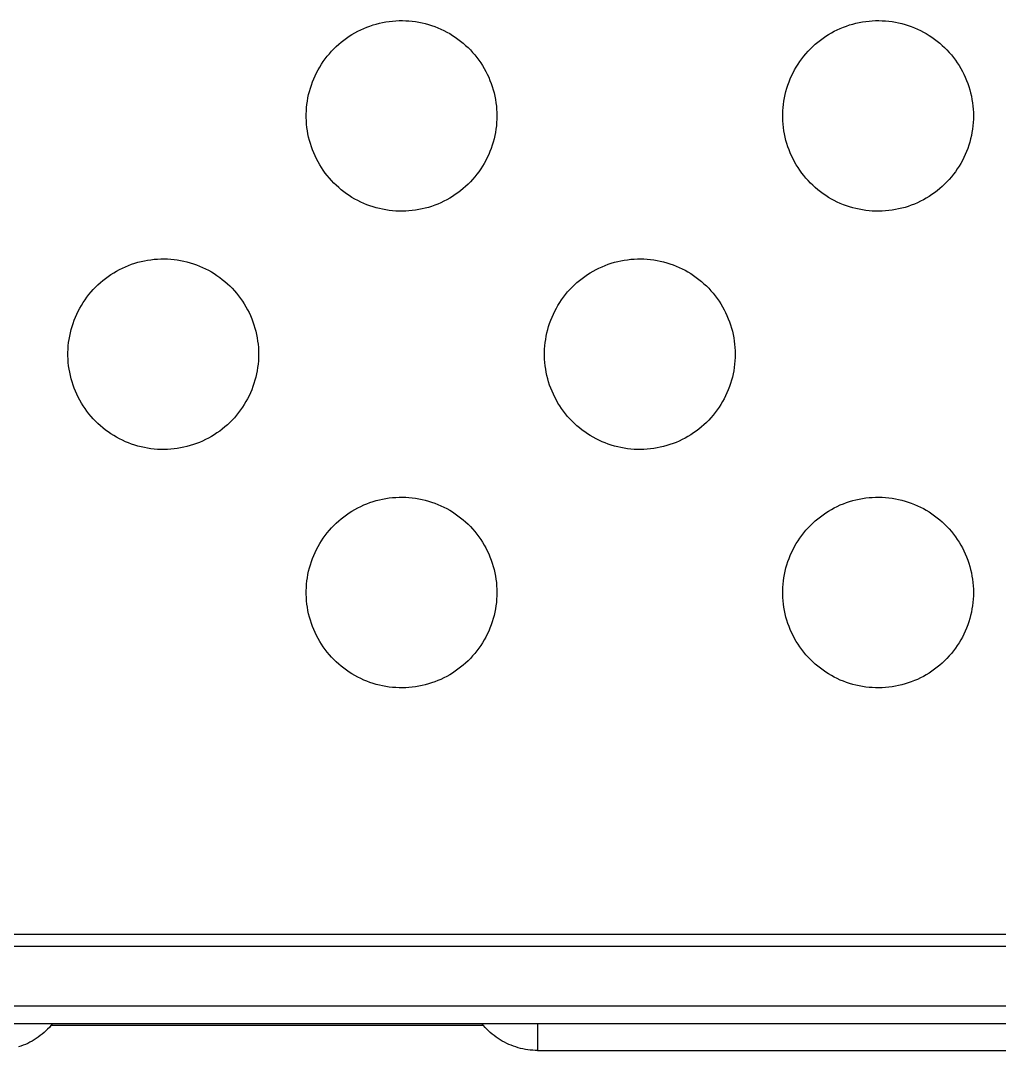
# Model space of a CAD drawing. Header units: millimetres. Extents: x -987 to 2591, y -102 to 2398.
# Drawn here: x 645.08 to 686.16, y 260.37 to 303.59 of the extents above; entities that cross this region are included whole.
import ezdxf

# ---------------------------------------------------------------- set-up
doc = ezdxf.new("R2010")
doc.units = ezdxf.units.MM
doc.header["$MEASUREMENT"] = 0
doc.layers.add('Utwórz2D linie widoczne', color=7, linetype='Continuous', true_color=0x000000)

msp = doc.modelspace()

# ---------------------------------------------------------------- linework, layer by layer
at = {"layer": 'Utwórz2D linie widoczne'}
for p, q in [((659.74, 303.363), (659.872, 303.407)), ((659.872, 303.407), (660.005, 303.446)), ((660.005, 303.446), (660.14, 303.481)), ((660.14, 303.481), (660.275, 303.511)), ((660.275, 303.511), (660.412, 303.536)), ((660.412, 303.536), (660.549, 303.556)), ((660.549, 303.556), (660.687, 303.572)), ((660.687, 303.572), (660.826, 303.583)), ((660.826, 303.583), (660.964, 303.589)), ((660.964, 303.589), (661.103, 303.59)), ((661.103, 303.59), (661.242, 303.586)), ((661.242, 303.586), (661.38, 303.578)), ((661.38, 303.578), (661.519, 303.565)), ((661.519, 303.565), (661.656, 303.547)), ((661.656, 303.547), (661.793, 303.524)), ((661.793, 303.524), (661.929, 303.496)), ((661.929, 303.496), (662.064, 303.464)), ((662.064, 303.464), (662.198, 303.427)), ((662.198, 303.427), (662.331, 303.386)), ((662.331, 303.386), (662.462, 303.34)), ((679.74, 303.363), (679.872, 303.407)), ((679.872, 303.407), (680.005, 303.446)), ((680.005, 303.446), (680.14, 303.481)), ((680.14, 303.481), (680.275, 303.511)), ((680.275, 303.511), (680.412, 303.536)), ((680.412, 303.536), (680.549, 303.556)), ((680.549, 303.556), (680.687, 303.572)), ((680.687, 303.572), (680.826, 303.583)), ((680.826, 303.583), (680.964, 303.589)), ((680.964, 303.589), (681.103, 303.59)), ((681.103, 303.59), (681.242, 303.586)), ((681.242, 303.586), (681.38, 303.578)), ((681.38, 303.578), (681.519, 303.565)), ((681.519, 303.565), (681.656, 303.547)), ((681.656, 303.547), (681.793, 303.524)), ((681.793, 303.524), (681.929, 303.496)), ((681.929, 303.496), (682.064, 303.464)), ((682.064, 303.464), (682.198, 303.427)), ((682.198, 303.427), (682.331, 303.386)), ((682.331, 303.386), (682.462, 303.34)), ((658.871, 302.933), (658.989, 303.007)), ((658.989, 303.007), (659.109, 303.077)), ((659.109, 303.077), (659.231, 303.143)), ((659.231, 303.143), (659.355, 303.205)), ((659.355, 303.205), (659.482, 303.262)), ((659.482, 303.262), (659.61, 303.315)), ((659.61, 303.315), (659.74, 303.363)), ((662.462, 303.34), (662.591, 303.289)), ((662.591, 303.289), (662.719, 303.234)), ((662.719, 303.234), (662.844, 303.174)), ((662.844, 303.174), (662.967, 303.111)), ((662.967, 303.111), (663.088, 303.043)), ((663.088, 303.043), (663.207, 302.97)), ((663.207, 302.97), (663.323, 302.894)), ((678.871, 302.933), (678.989, 303.007)), ((678.989, 303.007), (679.109, 303.077)), ((679.109, 303.077), (679.231, 303.143)), ((679.231, 303.143), (679.355, 303.205)), ((679.355, 303.205), (679.482, 303.262)), ((679.482, 303.262), (679.61, 303.315)), ((679.61, 303.315), (679.74, 303.363)), ((682.462, 303.34), (682.591, 303.289)), ((682.591, 303.289), (682.719, 303.234)), ((682.719, 303.234), (682.844, 303.174)), ((682.844, 303.174), (682.967, 303.111)), ((682.967, 303.111), (683.088, 303.043)), ((683.088, 303.043), (683.207, 302.97)), ((683.207, 302.97), (683.323, 302.894)), ((658.327, 302.503), (658.43, 302.597)), ((658.43, 302.597), (658.536, 302.686)), ((658.536, 302.686), (658.645, 302.772)), ((658.645, 302.772), (658.757, 302.855)), ((658.757, 302.855), (658.871, 302.933)), ((663.323, 302.894), (663.436, 302.814)), ((663.436, 302.814), (663.547, 302.73)), ((663.547, 302.73), (663.654, 302.642)), ((663.654, 302.642), (663.759, 302.55)), ((663.759, 302.55), (663.86, 302.455)), ((678.327, 302.503), (678.43, 302.597)), ((678.43, 302.597), (678.536, 302.686)), ((678.536, 302.686), (678.645, 302.772)), ((678.645, 302.772), (678.757, 302.855)), ((678.757, 302.855), (678.871, 302.933)), ((683.323, 302.894), (683.436, 302.814)), ((683.436, 302.814), (683.547, 302.73)), ((683.547, 302.73), (683.654, 302.642)), ((683.654, 302.642), (683.759, 302.55)), ((683.759, 302.55), (683.86, 302.455)), ((657.865, 301.986), (657.95, 302.096)), ((657.95, 302.096), (658.039, 302.202)), ((658.039, 302.202), (658.132, 302.306)), ((658.132, 302.306), (658.228, 302.406)), ((658.228, 302.406), (658.327, 302.503)), ((663.86, 302.455), (663.958, 302.357)), ((663.958, 302.357), (664.052, 302.255)), ((664.052, 302.255), (664.142, 302.149)), ((664.142, 302.149), (664.229, 302.041)), ((677.865, 301.986), (677.95, 302.096)), ((677.95, 302.096), (678.039, 302.202)), ((678.039, 302.202), (678.132, 302.306)), ((678.132, 302.306), (678.228, 302.406)), ((678.228, 302.406), (678.327, 302.503)), ((683.86, 302.455), (683.958, 302.357)), ((683.958, 302.357), (684.052, 302.255)), ((684.052, 302.255), (684.142, 302.149)), ((684.142, 302.149), (684.229, 302.041)), ((657.634, 301.64), (657.707, 301.758)), ((657.707, 301.758), (657.784, 301.873)), ((657.784, 301.873), (657.865, 301.986)), ((664.229, 302.041), (664.313, 301.93)), ((664.313, 301.93), (664.392, 301.816)), ((664.392, 301.816), (664.467, 301.699)), ((664.467, 301.699), (664.538, 301.58)), ((677.634, 301.64), (677.707, 301.758)), ((677.707, 301.758), (677.784, 301.873)), ((677.784, 301.873), (677.865, 301.986)), ((684.229, 302.041), (684.313, 301.93)), ((684.313, 301.93), (684.392, 301.816)), ((684.392, 301.816), (684.467, 301.699)), ((684.467, 301.699), (684.538, 301.58)), ((657.383, 301.145), (657.439, 301.272)), ((657.439, 301.272), (657.5, 301.397)), ((657.5, 301.397), (657.565, 301.52)), ((657.565, 301.52), (657.634, 301.64)), ((664.538, 301.58), (664.605, 301.458)), ((664.605, 301.458), (664.668, 301.335)), ((664.668, 301.335), (664.726, 301.209)), ((677.383, 301.145), (677.439, 301.272)), ((677.439, 301.272), (677.5, 301.397)), ((677.5, 301.397), (677.565, 301.52)), ((677.565, 301.52), (677.634, 301.64)), ((684.538, 301.58), (684.605, 301.458)), ((684.605, 301.458), (684.668, 301.335)), ((684.668, 301.335), (684.726, 301.209)), ((657.241, 300.753), (657.284, 300.885)), ((657.284, 300.885), (657.331, 301.016)), ((657.331, 301.016), (657.383, 301.145)), ((664.726, 301.209), (664.78, 301.081)), ((664.78, 301.081), (664.83, 300.951)), ((664.83, 300.951), (664.875, 300.82)), ((664.875, 300.82), (664.915, 300.687)), ((677.241, 300.753), (677.284, 300.885)), ((677.284, 300.885), (677.331, 301.016)), ((677.331, 301.016), (677.383, 301.145)), ((684.726, 301.209), (684.78, 301.081)), ((684.78, 301.081), (684.83, 300.951)), ((684.83, 300.951), (684.875, 300.82)), ((684.875, 300.82), (684.915, 300.687)), ((657.141, 300.349), (657.17, 300.485)), ((657.17, 300.485), (657.203, 300.62)), ((657.203, 300.62), (657.241, 300.753)), ((664.915, 300.687), (664.951, 300.553)), ((664.951, 300.553), (664.982, 300.417)), ((664.982, 300.417), (665.008, 300.281)), ((677.141, 300.349), (677.17, 300.485)), ((677.17, 300.485), (677.203, 300.62)), ((677.203, 300.62), (677.241, 300.753)), ((684.915, 300.687), (684.951, 300.553)), ((684.951, 300.553), (684.982, 300.417)), ((684.982, 300.417), (685.008, 300.281)), ((657.074, 299.798), (657.083, 299.937)), ((657.083, 299.937), (657.098, 300.075)), ((657.098, 300.075), (657.117, 300.212)), ((657.117, 300.212), (657.141, 300.349)), ((665.008, 300.281), (665.03, 300.144)), ((665.03, 300.144), (665.047, 300.006)), ((665.047, 300.006), (665.059, 299.868)), ((677.074, 299.798), (677.083, 299.937)), ((677.083, 299.937), (677.098, 300.075)), ((677.098, 300.075), (677.117, 300.212)), ((677.117, 300.212), (677.141, 300.349)), ((685.008, 300.281), (685.03, 300.144)), ((685.03, 300.144), (685.047, 300.006)), ((685.047, 300.006), (685.059, 299.868)), ((657.069, 299.66), (657.074, 299.798)), ((657.069, 299.521), (657.069, 299.66)), ((657.074, 299.382), (657.069, 299.521)), ((665.059, 299.868), (665.066, 299.729)), ((665.066, 299.729), (665.068, 299.59)), ((665.068, 299.59), (665.066, 299.451)), ((677.069, 299.66), (677.074, 299.798)), ((677.069, 299.521), (677.069, 299.66)), ((677.074, 299.382), (677.069, 299.521)), ((685.059, 299.868), (685.066, 299.729)), ((685.066, 299.729), (685.068, 299.59)), ((685.068, 299.59), (685.066, 299.451)), ((657.083, 299.243), (657.074, 299.382)), ((657.098, 299.105), (657.083, 299.243)), ((657.117, 298.968), (657.098, 299.105)), ((665.047, 299.174), (665.03, 299.036)), ((665.059, 299.313), (665.047, 299.174)), ((665.066, 299.451), (665.059, 299.313)), ((677.083, 299.243), (677.074, 299.382)), ((677.098, 299.105), (677.083, 299.243)), ((677.117, 298.968), (677.098, 299.105)), ((685.047, 299.174), (685.03, 299.036)), ((685.059, 299.313), (685.047, 299.174)), ((685.066, 299.451), (685.059, 299.313)), ((657.141, 298.831), (657.117, 298.968)), ((657.17, 298.695), (657.141, 298.831)), ((657.203, 298.56), (657.17, 298.695)), ((664.951, 298.628), (664.915, 298.494)), ((664.982, 298.763), (664.951, 298.628)), ((665.008, 298.899), (664.982, 298.763)), ((665.03, 299.036), (665.008, 298.899)), ((677.141, 298.831), (677.117, 298.968)), ((677.17, 298.695), (677.141, 298.831)), ((677.203, 298.56), (677.17, 298.695)), ((684.951, 298.628), (684.915, 298.494)), ((684.982, 298.763), (684.951, 298.628)), ((685.008, 298.899), (684.982, 298.763)), ((685.03, 299.036), (685.008, 298.899)), ((657.241, 298.427), (657.203, 298.56)), ((657.284, 298.295), (657.241, 298.427)), ((657.331, 298.164), (657.284, 298.295)), ((664.83, 298.229), (664.78, 298.1)), ((664.875, 298.361), (664.83, 298.229)), ((664.915, 298.494), (664.875, 298.361)), ((677.241, 298.427), (677.203, 298.56)), ((677.284, 298.295), (677.241, 298.427)), ((677.331, 298.164), (677.284, 298.295)), ((684.83, 298.229), (684.78, 298.1)), ((684.875, 298.361), (684.83, 298.229)), ((684.915, 298.494), (684.875, 298.361)), ((657.383, 298.035), (657.331, 298.164)), ((657.439, 297.908), (657.383, 298.035)), ((657.5, 297.783), (657.439, 297.908)), ((657.565, 297.661), (657.5, 297.783)), ((664.668, 297.846), (664.605, 297.722)), ((664.726, 297.972), (664.668, 297.846)), ((664.78, 298.1), (664.726, 297.972)), ((677.383, 298.035), (677.331, 298.164)), ((677.439, 297.908), (677.383, 298.035)), ((677.5, 297.783), (677.439, 297.908)), ((677.565, 297.661), (677.5, 297.783)), ((684.668, 297.846), (684.605, 297.722)), ((684.726, 297.972), (684.668, 297.846)), ((684.78, 298.1), (684.726, 297.972)), ((657.634, 297.54), (657.565, 297.661)), ((657.707, 297.422), (657.634, 297.54)), ((657.784, 297.307), (657.707, 297.422)), ((664.392, 297.364), (664.313, 297.25)), ((664.467, 297.481), (664.392, 297.364)), ((664.538, 297.6), (664.467, 297.481)), ((664.605, 297.722), (664.538, 297.6)), ((677.634, 297.54), (677.565, 297.661)), ((677.707, 297.422), (677.634, 297.54)), ((677.784, 297.307), (677.707, 297.422)), ((684.392, 297.364), (684.313, 297.25)), ((684.467, 297.481), (684.392, 297.364)), ((684.538, 297.6), (684.467, 297.481)), ((684.605, 297.722), (684.538, 297.6)), ((657.865, 297.194), (657.784, 297.307)), ((657.95, 297.085), (657.865, 297.194)), ((658.039, 296.978), (657.95, 297.085)), ((658.132, 296.874), (658.039, 296.978)), ((664.052, 296.926), (663.958, 296.824)), ((664.142, 297.031), (664.052, 296.926)), ((664.229, 297.139), (664.142, 297.031)), ((664.313, 297.25), (664.229, 297.139)), ((677.865, 297.194), (677.784, 297.307)), ((677.95, 297.085), (677.865, 297.194)), ((678.039, 296.978), (677.95, 297.085)), ((678.132, 296.874), (678.039, 296.978)), ((684.052, 296.926), (683.958, 296.824)), ((684.142, 297.031), (684.052, 296.926)), ((684.229, 297.139), (684.142, 297.031)), ((684.313, 297.25), (684.229, 297.139)), ((658.228, 296.774), (658.132, 296.874)), ((658.327, 296.677), (658.228, 296.774)), ((658.43, 296.584), (658.327, 296.677)), ((658.536, 296.494), (658.43, 296.584)), ((658.645, 296.408), (658.536, 296.494)), ((663.654, 296.538), (663.547, 296.45)), ((663.759, 296.63), (663.654, 296.538)), ((663.86, 296.725), (663.759, 296.63)), ((663.958, 296.824), (663.86, 296.725)), ((678.228, 296.774), (678.132, 296.874)), ((678.327, 296.677), (678.228, 296.774)), ((678.43, 296.584), (678.327, 296.677)), ((678.536, 296.494), (678.43, 296.584)), ((678.645, 296.408), (678.536, 296.494)), ((683.654, 296.538), (683.547, 296.45)), ((683.759, 296.63), (683.654, 296.538)), ((683.86, 296.725), (683.759, 296.63)), ((683.958, 296.824), (683.86, 296.725)), ((658.757, 296.326), (658.645, 296.408)), ((658.871, 296.247), (658.757, 296.326)), ((658.989, 296.173), (658.871, 296.247)), ((659.109, 296.103), (658.989, 296.173)), ((659.231, 296.037), (659.109, 296.103)), ((659.355, 295.976), (659.231, 296.037)), ((662.967, 296.07), (662.844, 296.006)), ((663.088, 296.138), (662.967, 296.07)), ((663.207, 296.21), (663.088, 296.138)), ((663.323, 296.286), (663.207, 296.21)), ((663.436, 296.366), (663.323, 296.286)), ((663.547, 296.45), (663.436, 296.366)), ((678.757, 296.326), (678.645, 296.408)), ((678.871, 296.247), (678.757, 296.326)), ((678.989, 296.173), (678.871, 296.247)), ((679.109, 296.103), (678.989, 296.173)), ((679.231, 296.037), (679.109, 296.103)), ((679.355, 295.976), (679.231, 296.037)), ((682.967, 296.07), (682.844, 296.006)), ((683.088, 296.138), (682.967, 296.07)), ((683.207, 296.21), (683.088, 296.138)), ((683.323, 296.286), (683.207, 296.21)), ((683.436, 296.366), (683.323, 296.286)), ((683.547, 296.45), (683.436, 296.366)), ((659.482, 295.918), (659.355, 295.976)), ((659.61, 295.865), (659.482, 295.918)), ((659.74, 295.817), (659.61, 295.865)), ((659.872, 295.773), (659.74, 295.817)), ((660.005, 295.734), (659.872, 295.773)), ((660.14, 295.699), (660.005, 295.734)), ((660.275, 295.67), (660.14, 295.699)), ((660.412, 295.644), (660.275, 295.67)), ((660.549, 295.624), (660.412, 295.644)), ((660.687, 295.608), (660.549, 295.624)), ((660.826, 295.598), (660.687, 295.608)), ((660.964, 295.591), (660.826, 295.598)), ((661.38, 295.602), (661.242, 295.594)), ((661.519, 295.616), (661.38, 295.602)), ((661.656, 295.634), (661.519, 295.616)), ((661.793, 295.656), (661.656, 295.634)), ((661.929, 295.684), (661.793, 295.656)), ((662.064, 295.716), (661.929, 295.684)), ((662.198, 295.753), (662.064, 295.716)), ((662.331, 295.795), (662.198, 295.753)), ((662.462, 295.841), (662.331, 295.795)), ((662.591, 295.891), (662.462, 295.841)), ((662.719, 295.946), (662.591, 295.891)), ((662.844, 296.006), (662.719, 295.946)), ((679.482, 295.918), (679.355, 295.976)), ((679.61, 295.865), (679.482, 295.918)), ((679.74, 295.817), (679.61, 295.865)), ((679.872, 295.773), (679.74, 295.817)), ((680.005, 295.734), (679.872, 295.773)), ((680.14, 295.699), (680.005, 295.734)), ((680.275, 295.67), (680.14, 295.699)), ((680.412, 295.644), (680.275, 295.67)), ((680.549, 295.624), (680.412, 295.644)), ((680.687, 295.608), (680.549, 295.624)), ((680.826, 295.598), (680.687, 295.608)), ((680.964, 295.591), (680.826, 295.598)), ((681.38, 295.602), (681.242, 295.594)), ((681.519, 295.616), (681.38, 295.602)), ((681.656, 295.634), (681.519, 295.616)), ((681.793, 295.656), (681.656, 295.634)), ((681.929, 295.684), (681.793, 295.656)), ((682.064, 295.716), (681.929, 295.684)), ((682.198, 295.753), (682.064, 295.716)), ((682.331, 295.795), (682.198, 295.753)), ((682.462, 295.841), (682.331, 295.795)), ((682.591, 295.891), (682.462, 295.841)), ((682.719, 295.946), (682.591, 295.891)), ((682.844, 296.006), (682.719, 295.946)), ((661.103, 295.59), (660.964, 295.591)), ((661.242, 295.594), (661.103, 295.59)), ((681.103, 295.59), (680.964, 295.591)), ((681.242, 295.594), (681.103, 295.59)), ((649.872, 293.407), (650.005, 293.446)), ((650.005, 293.446), (650.14, 293.481)), ((650.14, 293.481), (650.275, 293.511)), ((650.275, 293.511), (650.412, 293.536)), ((650.412, 293.536), (650.549, 293.556)), ((650.549, 293.556), (650.687, 293.572)), ((650.687, 293.572), (650.826, 293.583)), ((650.826, 293.583), (650.964, 293.589)), ((650.964, 293.589), (651.103, 293.59)), ((651.103, 293.59), (651.242, 293.586)), ((651.242, 293.586), (651.38, 293.578)), ((651.38, 293.578), (651.519, 293.565)), ((651.519, 293.565), (651.656, 293.547)), ((651.656, 293.547), (651.793, 293.524)), ((651.793, 293.524), (651.929, 293.496)), ((651.929, 293.496), (652.064, 293.464)), ((652.064, 293.464), (652.198, 293.427)), ((669.872, 293.407), (670.005, 293.446)), ((670.005, 293.446), (670.14, 293.481)), ((670.14, 293.481), (670.275, 293.511)), ((670.275, 293.511), (670.412, 293.536)), ((670.412, 293.536), (670.549, 293.556)), ((670.549, 293.556), (670.687, 293.572)), ((670.687, 293.572), (670.826, 293.583)), ((670.826, 293.583), (670.964, 293.589)), ((670.964, 293.589), (671.103, 293.59)), ((671.103, 293.59), (671.242, 293.586)), ((671.242, 293.586), (671.38, 293.578)), ((671.38, 293.578), (671.519, 293.565)), ((671.519, 293.565), (671.656, 293.547)), ((671.656, 293.547), (671.793, 293.524)), ((671.793, 293.524), (671.929, 293.496)), ((671.929, 293.496), (672.064, 293.464)), ((672.064, 293.464), (672.198, 293.427)), ((648.871, 292.933), (648.989, 293.007)), ((648.989, 293.007), (649.109, 293.077)), ((649.109, 293.077), (649.231, 293.143)), ((649.231, 293.143), (649.355, 293.205)), ((649.355, 293.205), (649.482, 293.262)), ((649.482, 293.262), (649.61, 293.315)), ((649.61, 293.315), (649.74, 293.363)), ((649.74, 293.363), (649.872, 293.407)), ((652.198, 293.427), (652.331, 293.386)), ((652.331, 293.386), (652.462, 293.34)), ((652.462, 293.34), (652.591, 293.289)), ((652.591, 293.289), (652.719, 293.234)), ((652.719, 293.234), (652.844, 293.174)), ((652.844, 293.174), (652.967, 293.111)), ((652.967, 293.111), (653.088, 293.043)), ((653.088, 293.043), (653.207, 292.97)), ((668.871, 292.933), (668.989, 293.007)), ((668.989, 293.007), (669.109, 293.077)), ((669.109, 293.077), (669.231, 293.143)), ((669.231, 293.143), (669.355, 293.205)), ((669.355, 293.205), (669.482, 293.262)), ((669.482, 293.262), (669.61, 293.315)), ((669.61, 293.315), (669.74, 293.363)), ((669.74, 293.363), (669.872, 293.407)), ((672.198, 293.427), (672.331, 293.386)), ((672.331, 293.386), (672.462, 293.34)), ((672.462, 293.34), (672.591, 293.289)), ((672.591, 293.289), (672.719, 293.234)), ((672.719, 293.234), (672.844, 293.174)), ((672.844, 293.174), (672.967, 293.111)), ((672.967, 293.111), (673.088, 293.043)), ((673.088, 293.043), (673.207, 292.97)), ((648.327, 292.503), (648.43, 292.597)), ((648.43, 292.597), (648.536, 292.686)), ((648.536, 292.686), (648.645, 292.772)), ((648.645, 292.772), (648.757, 292.855)), ((648.757, 292.855), (648.871, 292.933)), ((653.207, 292.97), (653.323, 292.894)), ((653.323, 292.894), (653.436, 292.814)), ((653.436, 292.814), (653.547, 292.73)), ((653.547, 292.73), (653.654, 292.642)), ((653.654, 292.642), (653.759, 292.55)), ((668.327, 292.503), (668.43, 292.597)), ((668.43, 292.597), (668.536, 292.686)), ((668.536, 292.686), (668.645, 292.772)), ((668.645, 292.772), (668.757, 292.855)), ((668.757, 292.855), (668.871, 292.933)), ((673.207, 292.97), (673.323, 292.894)), ((673.323, 292.894), (673.436, 292.814)), ((673.436, 292.814), (673.547, 292.73)), ((673.547, 292.73), (673.654, 292.642)), ((673.654, 292.642), (673.759, 292.55)), ((647.95, 292.096), (648.039, 292.202)), ((648.039, 292.202), (648.132, 292.306)), ((648.132, 292.306), (648.228, 292.406)), ((648.228, 292.406), (648.327, 292.503)), ((653.759, 292.55), (653.86, 292.455)), ((653.86, 292.455), (653.958, 292.357)), ((653.958, 292.357), (654.052, 292.255)), ((654.052, 292.255), (654.142, 292.149)), ((654.142, 292.149), (654.229, 292.041)), ((667.95, 292.096), (668.039, 292.202)), ((668.039, 292.202), (668.132, 292.306)), ((668.132, 292.306), (668.228, 292.406)), ((668.228, 292.406), (668.327, 292.503)), ((673.759, 292.55), (673.86, 292.455)), ((673.86, 292.455), (673.958, 292.357)), ((673.958, 292.357), (674.052, 292.255)), ((674.052, 292.255), (674.142, 292.149)), ((674.142, 292.149), (674.229, 292.041)), ((647.634, 291.64), (647.707, 291.758)), ((647.707, 291.758), (647.784, 291.873)), ((647.784, 291.873), (647.865, 291.986)), ((647.865, 291.986), (647.95, 292.096)), ((654.229, 292.041), (654.313, 291.93)), ((654.313, 291.93), (654.392, 291.816)), ((654.392, 291.816), (654.467, 291.699)), ((667.634, 291.64), (667.707, 291.758)), ((667.707, 291.758), (667.784, 291.873)), ((667.784, 291.873), (667.865, 291.986)), ((667.865, 291.986), (667.95, 292.096)), ((674.229, 292.041), (674.313, 291.93)), ((674.313, 291.93), (674.392, 291.816)), ((674.392, 291.816), (674.467, 291.699)), ((647.439, 291.272), (647.5, 291.397)), ((647.5, 291.397), (647.565, 291.52)), ((647.565, 291.52), (647.634, 291.64)), ((654.467, 291.699), (654.538, 291.58)), ((654.538, 291.58), (654.605, 291.458)), ((654.605, 291.458), (654.668, 291.335)), ((654.668, 291.335), (654.726, 291.209)), ((667.439, 291.272), (667.5, 291.397)), ((667.5, 291.397), (667.565, 291.52)), ((667.565, 291.52), (667.634, 291.64)), ((674.467, 291.699), (674.538, 291.58)), ((674.538, 291.58), (674.605, 291.458)), ((674.605, 291.458), (674.668, 291.335)), ((674.668, 291.335), (674.726, 291.209)), ((647.241, 290.753), (647.284, 290.885)), ((647.284, 290.885), (647.331, 291.016)), ((647.331, 291.016), (647.383, 291.145)), ((647.383, 291.145), (647.439, 291.272)), ((654.726, 291.209), (654.78, 291.081)), ((654.78, 291.081), (654.83, 290.951)), ((654.83, 290.951), (654.875, 290.82)), ((667.241, 290.753), (667.284, 290.885)), ((667.284, 290.885), (667.331, 291.016)), ((667.331, 291.016), (667.383, 291.145)), ((667.383, 291.145), (667.439, 291.272)), ((674.726, 291.209), (674.78, 291.081)), ((674.78, 291.081), (674.83, 290.951)), ((674.83, 290.951), (674.875, 290.82)), ((647.141, 290.349), (647.17, 290.485)), ((647.17, 290.485), (647.203, 290.62)), ((647.203, 290.62), (647.241, 290.753)), ((654.875, 290.82), (654.915, 290.687)), ((654.915, 290.687), (654.951, 290.553)), ((654.951, 290.553), (654.982, 290.417)), ((654.982, 290.417), (655.008, 290.281)), ((667.141, 290.349), (667.17, 290.485)), ((667.17, 290.485), (667.203, 290.62)), ((667.203, 290.62), (667.241, 290.753)), ((674.875, 290.82), (674.915, 290.687)), ((674.915, 290.687), (674.951, 290.553)), ((674.951, 290.553), (674.982, 290.417)), ((674.982, 290.417), (675.008, 290.281)), ((647.083, 289.937), (647.098, 290.075)), ((647.098, 290.075), (647.117, 290.212)), ((647.117, 290.212), (647.141, 290.349)), ((655.008, 290.281), (655.03, 290.144)), ((655.03, 290.144), (655.047, 290.006)), ((655.047, 290.006), (655.059, 289.868)), ((667.083, 289.937), (667.098, 290.075)), ((667.098, 290.075), (667.117, 290.212)), ((667.117, 290.212), (667.141, 290.349)), ((675.008, 290.281), (675.03, 290.144)), ((675.03, 290.144), (675.047, 290.006)), ((675.047, 290.006), (675.059, 289.868)), ((647.069, 289.66), (647.074, 289.798)), ((647.069, 289.521), (647.069, 289.66)), ((647.074, 289.798), (647.083, 289.937)), ((655.059, 289.868), (655.066, 289.729)), ((655.066, 289.729), (655.068, 289.59)), ((655.068, 289.59), (655.066, 289.451)), ((667.069, 289.66), (667.074, 289.798)), ((667.069, 289.521), (667.069, 289.66)), ((667.074, 289.798), (667.083, 289.937)), ((675.059, 289.868), (675.066, 289.729)), ((675.066, 289.729), (675.068, 289.59)), ((675.068, 289.59), (675.066, 289.451)), ((647.074, 289.382), (647.069, 289.521)), ((647.083, 289.243), (647.074, 289.382)), ((647.098, 289.105), (647.083, 289.243)), ((655.047, 289.174), (655.03, 289.036)), ((655.059, 289.313), (655.047, 289.174)), ((655.066, 289.451), (655.059, 289.313)), ((667.074, 289.382), (667.069, 289.521)), ((667.083, 289.243), (667.074, 289.382)), ((667.098, 289.105), (667.083, 289.243)), ((675.047, 289.174), (675.03, 289.036)), ((675.059, 289.313), (675.047, 289.174)), ((675.066, 289.451), (675.059, 289.313)), ((647.117, 288.968), (647.098, 289.105)), ((647.141, 288.831), (647.117, 288.968)), ((647.17, 288.695), (647.141, 288.831)), ((647.203, 288.56), (647.17, 288.695)), ((654.982, 288.763), (654.951, 288.628)), ((655.008, 288.899), (654.982, 288.763)), ((655.03, 289.036), (655.008, 288.899)), ((667.117, 288.968), (667.098, 289.105)), ((667.141, 288.831), (667.117, 288.968)), ((667.17, 288.695), (667.141, 288.831)), ((667.203, 288.56), (667.17, 288.695)), ((674.982, 288.763), (674.951, 288.628)), ((675.008, 288.899), (674.982, 288.763)), ((675.03, 289.036), (675.008, 288.899)), ((647.241, 288.427), (647.203, 288.56)), ((647.284, 288.295), (647.241, 288.427)), ((647.331, 288.164), (647.284, 288.295)), ((654.875, 288.361), (654.83, 288.229)), ((654.915, 288.494), (654.875, 288.361)), ((654.951, 288.628), (654.915, 288.494)), ((667.241, 288.427), (667.203, 288.56)), ((667.284, 288.295), (667.241, 288.427)), ((667.331, 288.164), (667.284, 288.295)), ((674.875, 288.361), (674.83, 288.229)), ((674.915, 288.494), (674.875, 288.361)), ((674.951, 288.628), (674.915, 288.494)), ((647.383, 288.035), (647.331, 288.164)), ((647.439, 287.908), (647.383, 288.035)), ((647.5, 287.783), (647.439, 287.908)), ((654.668, 287.846), (654.605, 287.722)), ((654.726, 287.972), (654.668, 287.846)), ((654.78, 288.1), (654.726, 287.972)), ((654.83, 288.229), (654.78, 288.1)), ((667.383, 288.035), (667.331, 288.164)), ((667.439, 287.908), (667.383, 288.035)), ((667.5, 287.783), (667.439, 287.908)), ((674.668, 287.846), (674.605, 287.722)), ((674.726, 287.972), (674.668, 287.846)), ((674.78, 288.1), (674.726, 287.972)), ((674.83, 288.229), (674.78, 288.1)), ((647.565, 287.661), (647.5, 287.783)), ((647.634, 287.54), (647.565, 287.661)), ((647.707, 287.422), (647.634, 287.54)), ((647.784, 287.307), (647.707, 287.422)), ((654.467, 287.481), (654.392, 287.364)), ((654.538, 287.6), (654.467, 287.481)), ((654.605, 287.722), (654.538, 287.6)), ((667.565, 287.661), (667.5, 287.783)), ((667.634, 287.54), (667.565, 287.661)), ((667.707, 287.422), (667.634, 287.54)), ((667.784, 287.307), (667.707, 287.422)), ((674.467, 287.481), (674.392, 287.364)), ((674.538, 287.6), (674.467, 287.481)), ((674.605, 287.722), (674.538, 287.6)), ((647.865, 287.194), (647.784, 287.307)), ((647.95, 287.085), (647.865, 287.194)), ((648.039, 286.978), (647.95, 287.085)), ((648.132, 286.874), (648.039, 286.978)), ((654.142, 287.031), (654.052, 286.926)), ((654.229, 287.139), (654.142, 287.031)), ((654.313, 287.25), (654.229, 287.139)), ((654.392, 287.364), (654.313, 287.25)), ((667.865, 287.194), (667.784, 287.307)), ((667.95, 287.085), (667.865, 287.194)), ((668.039, 286.978), (667.95, 287.085)), ((668.132, 286.874), (668.039, 286.978)), ((674.142, 287.031), (674.052, 286.926)), ((674.229, 287.139), (674.142, 287.031)), ((674.313, 287.25), (674.229, 287.139)), ((674.392, 287.364), (674.313, 287.25)), ((648.228, 286.774), (648.132, 286.874)), ((648.327, 286.677), (648.228, 286.774)), ((648.43, 286.584), (648.327, 286.677)), ((648.536, 286.494), (648.43, 286.584)), ((653.654, 286.538), (653.547, 286.45)), ((653.759, 286.63), (653.654, 286.538)), ((653.86, 286.725), (653.759, 286.63)), ((653.958, 286.824), (653.86, 286.725)), ((654.052, 286.926), (653.958, 286.824)), ((668.228, 286.774), (668.132, 286.874)), ((668.327, 286.677), (668.228, 286.774)), ((668.43, 286.584), (668.327, 286.677)), ((668.536, 286.494), (668.43, 286.584)), ((673.654, 286.538), (673.547, 286.45)), ((673.759, 286.63), (673.654, 286.538)), ((673.86, 286.725), (673.759, 286.63)), ((673.958, 286.824), (673.86, 286.725)), ((674.052, 286.926), (673.958, 286.824)), ((648.645, 286.408), (648.536, 286.494)), ((648.757, 286.326), (648.645, 286.408)), ((648.871, 286.247), (648.757, 286.326)), ((648.989, 286.173), (648.871, 286.247)), ((649.109, 286.103), (648.989, 286.173)), ((649.231, 286.037), (649.109, 286.103)), ((653.088, 286.138), (652.967, 286.07)), ((653.207, 286.21), (653.088, 286.138)), ((653.323, 286.286), (653.207, 286.21)), ((653.436, 286.366), (653.323, 286.286)), ((653.547, 286.45), (653.436, 286.366)), ((668.645, 286.408), (668.536, 286.494)), ((668.757, 286.326), (668.645, 286.408)), ((668.871, 286.247), (668.757, 286.326)), ((668.989, 286.173), (668.871, 286.247)), ((669.109, 286.103), (668.989, 286.173)), ((669.231, 286.037), (669.109, 286.103)), ((673.088, 286.138), (672.967, 286.07)), ((673.207, 286.21), (673.088, 286.138)), ((673.323, 286.286), (673.207, 286.21)), ((673.436, 286.366), (673.323, 286.286)), ((673.547, 286.45), (673.436, 286.366)), ((649.355, 285.976), (649.231, 286.037)), ((649.482, 285.918), (649.355, 285.976)), ((649.61, 285.865), (649.482, 285.918)), ((649.74, 285.817), (649.61, 285.865)), ((649.872, 285.773), (649.74, 285.817)), ((650.005, 285.734), (649.872, 285.773)), ((650.14, 285.699), (650.005, 285.734)), ((650.275, 285.67), (650.14, 285.699)), ((650.412, 285.644), (650.275, 285.67)), ((651.929, 285.684), (651.793, 285.656)), ((652.064, 285.716), (651.929, 285.684)), ((652.198, 285.753), (652.064, 285.716)), ((652.331, 285.795), (652.198, 285.753)), ((652.462, 285.841), (652.331, 285.795)), ((652.591, 285.891), (652.462, 285.841)), ((652.719, 285.946), (652.591, 285.891)), ((652.844, 286.006), (652.719, 285.946)), ((652.967, 286.07), (652.844, 286.006)), ((669.355, 285.976), (669.231, 286.037)), ((669.482, 285.918), (669.355, 285.976)), ((669.61, 285.865), (669.482, 285.918)), ((669.74, 285.817), (669.61, 285.865)), ((669.872, 285.773), (669.74, 285.817)), ((670.005, 285.734), (669.872, 285.773)), ((670.14, 285.699), (670.005, 285.734)), ((670.275, 285.67), (670.14, 285.699)), ((670.412, 285.644), (670.275, 285.67)), ((671.929, 285.684), (671.793, 285.656)), ((672.064, 285.716), (671.929, 285.684)), ((672.198, 285.753), (672.064, 285.716)), ((672.331, 285.795), (672.198, 285.753)), ((672.462, 285.841), (672.331, 285.795)), ((672.591, 285.891), (672.462, 285.841)), ((672.719, 285.946), (672.591, 285.891)), ((672.844, 286.006), (672.719, 285.946)), ((672.967, 286.07), (672.844, 286.006)), ((650.549, 285.624), (650.412, 285.644)), ((650.687, 285.608), (650.549, 285.624)), ((650.826, 285.598), (650.687, 285.608)), ((650.964, 285.591), (650.826, 285.598)), ((651.103, 285.59), (650.964, 285.591)), ((651.242, 285.594), (651.103, 285.59)), ((651.38, 285.602), (651.242, 285.594)), ((651.519, 285.616), (651.38, 285.602)), ((651.656, 285.634), (651.519, 285.616)), ((651.793, 285.656), (651.656, 285.634)), ((670.549, 285.624), (670.412, 285.644)), ((670.687, 285.608), (670.549, 285.624)), ((670.826, 285.598), (670.687, 285.608)), ((670.964, 285.591), (670.826, 285.598)), ((671.103, 285.59), (670.964, 285.591)), ((671.242, 285.594), (671.103, 285.59)), ((671.38, 285.602), (671.242, 285.594)), ((671.519, 285.616), (671.38, 285.602)), ((671.656, 285.634), (671.519, 285.616)), ((671.793, 285.656), (671.656, 285.634)), ((660.14, 283.481), (660.275, 283.511)), ((660.275, 283.511), (660.412, 283.536)), ((660.412, 283.536), (660.549, 283.556)), ((660.549, 283.556), (660.687, 283.572)), ((660.687, 283.572), (660.826, 283.583)), ((660.826, 283.583), (660.964, 283.589)), ((660.964, 283.589), (661.103, 283.59)), ((661.103, 283.59), (661.242, 283.586)), ((661.242, 283.586), (661.38, 283.578)), ((661.38, 283.578), (661.519, 283.565)), ((661.519, 283.565), (661.656, 283.547)), ((661.656, 283.547), (661.793, 283.524)), ((661.793, 283.524), (661.929, 283.496)), ((661.929, 283.496), (662.064, 283.464)), ((680.14, 283.481), (680.275, 283.511)), ((680.275, 283.511), (680.412, 283.536)), ((680.412, 283.536), (680.549, 283.556)), ((680.549, 283.556), (680.687, 283.572)), ((680.687, 283.572), (680.826, 283.583)), ((680.826, 283.583), (680.964, 283.589)), ((680.964, 283.589), (681.103, 283.59)), ((681.103, 283.59), (681.242, 283.586)), ((681.242, 283.586), (681.38, 283.578)), ((681.38, 283.578), (681.519, 283.565)), ((681.519, 283.565), (681.656, 283.547)), ((681.656, 283.547), (681.793, 283.524)), ((681.793, 283.524), (681.929, 283.496)), ((681.929, 283.496), (682.064, 283.464)), ((658.989, 283.007), (659.109, 283.077)), ((659.109, 283.077), (659.231, 283.143)), ((659.231, 283.143), (659.355, 283.205)), ((659.355, 283.205), (659.482, 283.262)), ((659.482, 283.262), (659.61, 283.315)), ((659.61, 283.315), (659.74, 283.363)), ((659.74, 283.363), (659.872, 283.407)), ((659.872, 283.407), (660.005, 283.446)), ((660.005, 283.446), (660.14, 283.481)), ((662.064, 283.464), (662.198, 283.427)), ((662.198, 283.427), (662.331, 283.386)), ((662.331, 283.386), (662.462, 283.34)), ((662.462, 283.34), (662.591, 283.289)), ((662.591, 283.289), (662.719, 283.234)), ((662.719, 283.234), (662.844, 283.174)), ((662.844, 283.174), (662.967, 283.111)), ((662.967, 283.111), (663.088, 283.043)), ((678.989, 283.007), (679.109, 283.077)), ((679.109, 283.077), (679.231, 283.143)), ((679.231, 283.143), (679.355, 283.205)), ((679.355, 283.205), (679.482, 283.262)), ((679.482, 283.262), (679.61, 283.315)), ((679.61, 283.315), (679.74, 283.363)), ((679.74, 283.363), (679.872, 283.407)), ((679.872, 283.407), (680.005, 283.446)), ((680.005, 283.446), (680.14, 283.481)), ((682.064, 283.464), (682.198, 283.427)), ((682.198, 283.427), (682.331, 283.386)), ((682.331, 283.386), (682.462, 283.34)), ((682.462, 283.34), (682.591, 283.289)), ((682.591, 283.289), (682.719, 283.234)), ((682.719, 283.234), (682.844, 283.174)), ((682.844, 283.174), (682.967, 283.111)), ((682.967, 283.111), (683.088, 283.043)), ((658.43, 282.597), (658.536, 282.686)), ((658.536, 282.686), (658.645, 282.772)), ((658.645, 282.772), (658.757, 282.855)), ((658.757, 282.855), (658.871, 282.933)), ((658.871, 282.933), (658.989, 283.007)), ((663.088, 283.043), (663.207, 282.97)), ((663.207, 282.97), (663.323, 282.894)), ((663.323, 282.894), (663.436, 282.814)), ((663.436, 282.814), (663.547, 282.73)), ((663.547, 282.73), (663.654, 282.642)), ((663.654, 282.642), (663.759, 282.55)), ((678.43, 282.597), (678.536, 282.686)), ((678.536, 282.686), (678.645, 282.772)), ((678.645, 282.772), (678.757, 282.855)), ((678.757, 282.855), (678.871, 282.933)), ((678.871, 282.933), (678.989, 283.007)), ((683.088, 283.043), (683.207, 282.97)), ((683.207, 282.97), (683.323, 282.894)), ((683.323, 282.894), (683.436, 282.814)), ((683.436, 282.814), (683.547, 282.73)), ((683.547, 282.73), (683.654, 282.642)), ((683.654, 282.642), (683.759, 282.55)), ((657.95, 282.096), (658.039, 282.202)), ((658.039, 282.202), (658.132, 282.306)), ((658.132, 282.306), (658.228, 282.406)), ((658.228, 282.406), (658.327, 282.503)), ((658.327, 282.503), (658.43, 282.597)), ((663.759, 282.55), (663.86, 282.455)), ((663.86, 282.455), (663.958, 282.357)), ((663.958, 282.357), (664.052, 282.255)), ((664.052, 282.255), (664.142, 282.149)), ((677.95, 282.096), (678.039, 282.202)), ((678.039, 282.202), (678.132, 282.306)), ((678.132, 282.306), (678.228, 282.406)), ((678.228, 282.406), (678.327, 282.503)), ((678.327, 282.503), (678.43, 282.597)), ((683.759, 282.55), (683.86, 282.455)), ((683.86, 282.455), (683.958, 282.357)), ((683.958, 282.357), (684.052, 282.255)), ((684.052, 282.255), (684.142, 282.149)), ((657.707, 281.758), (657.784, 281.873)), ((657.784, 281.873), (657.865, 281.986)), ((657.865, 281.986), (657.95, 282.096)), ((664.142, 282.149), (664.229, 282.041)), ((664.229, 282.041), (664.313, 281.93)), ((664.313, 281.93), (664.392, 281.816)), ((664.392, 281.816), (664.467, 281.699)), ((677.707, 281.758), (677.784, 281.873)), ((677.784, 281.873), (677.865, 281.986)), ((677.865, 281.986), (677.95, 282.096)), ((684.142, 282.149), (684.229, 282.041)), ((684.229, 282.041), (684.313, 281.93)), ((684.313, 281.93), (684.392, 281.816)), ((684.392, 281.816), (684.467, 281.699)), ((657.439, 281.272), (657.5, 281.397)), ((657.5, 281.397), (657.565, 281.52)), ((657.565, 281.52), (657.634, 281.64)), ((657.634, 281.64), (657.707, 281.758)), ((664.467, 281.699), (664.538, 281.58)), ((664.538, 281.58), (664.605, 281.458)), ((664.605, 281.458), (664.668, 281.335)), ((677.439, 281.272), (677.5, 281.397)), ((677.5, 281.397), (677.565, 281.52)), ((677.565, 281.52), (677.634, 281.64)), ((677.634, 281.64), (677.707, 281.758)), ((684.467, 281.699), (684.538, 281.58)), ((684.538, 281.58), (684.605, 281.458)), ((684.605, 281.458), (684.668, 281.335)), ((657.284, 280.885), (657.331, 281.016)), ((657.331, 281.016), (657.383, 281.145)), ((657.383, 281.145), (657.439, 281.272)), ((664.668, 281.335), (664.726, 281.209)), ((664.726, 281.209), (664.78, 281.081)), ((664.78, 281.081), (664.83, 280.951)), ((664.83, 280.951), (664.875, 280.82)), ((677.284, 280.885), (677.331, 281.016)), ((677.331, 281.016), (677.383, 281.145)), ((677.383, 281.145), (677.439, 281.272)), ((684.668, 281.335), (684.726, 281.209)), ((684.726, 281.209), (684.78, 281.081)), ((684.78, 281.081), (684.83, 280.951)), ((684.83, 280.951), (684.875, 280.82)), ((657.141, 280.349), (657.17, 280.485)), ((657.17, 280.485), (657.203, 280.62)), ((657.203, 280.62), (657.241, 280.753)), ((657.241, 280.753), (657.284, 280.885)), ((664.875, 280.82), (664.915, 280.687)), ((664.915, 280.687), (664.951, 280.553)), ((664.951, 280.553), (664.982, 280.417)), ((677.141, 280.349), (677.17, 280.485)), ((677.17, 280.485), (677.203, 280.62)), ((677.203, 280.62), (677.241, 280.753)), ((677.241, 280.753), (677.284, 280.885)), ((684.875, 280.82), (684.915, 280.687)), ((684.915, 280.687), (684.951, 280.553)), ((684.951, 280.553), (684.982, 280.417)), ((657.083, 279.937), (657.098, 280.075)), ((657.098, 280.075), (657.117, 280.212)), ((657.117, 280.212), (657.141, 280.349)), ((664.982, 280.417), (665.008, 280.281)), ((665.008, 280.281), (665.03, 280.144)), ((665.03, 280.144), (665.047, 280.006)), ((677.083, 279.937), (677.098, 280.075)), ((677.098, 280.075), (677.117, 280.212)), ((677.117, 280.212), (677.141, 280.349)), ((684.982, 280.417), (685.008, 280.281)), ((685.008, 280.281), (685.03, 280.144)), ((685.03, 280.144), (685.047, 280.006)), ((657.069, 279.66), (657.074, 279.798)), ((657.069, 279.521), (657.069, 279.66)), ((657.074, 279.798), (657.083, 279.937)), ((665.047, 280.006), (665.059, 279.868)), ((665.059, 279.868), (665.066, 279.729)), ((665.066, 279.729), (665.068, 279.59)), ((677.069, 279.66), (677.074, 279.798)), ((677.069, 279.521), (677.069, 279.66)), ((677.074, 279.798), (677.083, 279.937)), ((685.047, 280.006), (685.059, 279.868)), ((685.059, 279.868), (685.066, 279.729)), ((685.066, 279.729), (685.068, 279.59)), ((657.074, 279.382), (657.069, 279.521)), ((657.083, 279.243), (657.074, 279.382)), ((657.098, 279.105), (657.083, 279.243)), ((665.059, 279.313), (665.047, 279.174)), ((665.066, 279.451), (665.059, 279.313)), ((665.068, 279.59), (665.066, 279.451)), ((677.074, 279.382), (677.069, 279.521)), ((677.083, 279.243), (677.074, 279.382)), ((677.098, 279.105), (677.083, 279.243)), ((685.059, 279.313), (685.047, 279.174)), ((685.066, 279.451), (685.059, 279.313)), ((685.068, 279.59), (685.066, 279.451)), ((657.117, 278.968), (657.098, 279.105)), ((657.141, 278.831), (657.117, 278.968)), ((657.17, 278.695), (657.141, 278.831)), ((664.982, 278.763), (664.951, 278.628)), ((665.008, 278.899), (664.982, 278.763)), ((665.03, 279.036), (665.008, 278.899)), ((665.047, 279.174), (665.03, 279.036)), ((677.117, 278.968), (677.098, 279.105)), ((677.141, 278.831), (677.117, 278.968)), ((677.17, 278.695), (677.141, 278.831)), ((684.982, 278.763), (684.951, 278.628)), ((685.008, 278.899), (684.982, 278.763)), ((685.03, 279.036), (685.008, 278.899)), ((685.047, 279.174), (685.03, 279.036)), ((657.203, 278.56), (657.17, 278.695)), ((657.241, 278.427), (657.203, 278.56)), ((657.284, 278.295), (657.241, 278.427)), ((664.875, 278.361), (664.83, 278.229)), ((664.915, 278.494), (664.875, 278.361)), ((664.951, 278.628), (664.915, 278.494)), ((677.203, 278.56), (677.17, 278.695)), ((677.241, 278.427), (677.203, 278.56)), ((677.284, 278.295), (677.241, 278.427)), ((684.875, 278.361), (684.83, 278.229)), ((684.915, 278.494), (684.875, 278.361)), ((684.951, 278.628), (684.915, 278.494)), ((657.331, 278.164), (657.284, 278.295)), ((657.383, 278.035), (657.331, 278.164)), ((657.439, 277.908), (657.383, 278.035)), ((657.5, 277.783), (657.439, 277.908)), ((664.726, 277.972), (664.668, 277.846)), ((664.78, 278.1), (664.726, 277.972)), ((664.83, 278.229), (664.78, 278.1)), ((677.331, 278.164), (677.284, 278.295)), ((677.383, 278.035), (677.331, 278.164)), ((677.439, 277.908), (677.383, 278.035)), ((677.5, 277.783), (677.439, 277.908)), ((684.726, 277.972), (684.668, 277.846)), ((684.78, 278.1), (684.726, 277.972)), ((684.83, 278.229), (684.78, 278.1)), ((657.565, 277.661), (657.5, 277.783)), ((657.634, 277.54), (657.565, 277.661)), ((657.707, 277.422), (657.634, 277.54)), ((664.467, 277.481), (664.392, 277.364)), ((664.538, 277.6), (664.467, 277.481)), ((664.605, 277.722), (664.538, 277.6)), ((664.668, 277.846), (664.605, 277.722)), ((677.565, 277.661), (677.5, 277.783)), ((677.634, 277.54), (677.565, 277.661)), ((677.707, 277.422), (677.634, 277.54)), ((684.467, 277.481), (684.392, 277.364)), ((684.538, 277.6), (684.467, 277.481)), ((684.605, 277.722), (684.538, 277.6)), ((684.668, 277.846), (684.605, 277.722)), ((657.784, 277.307), (657.707, 277.422)), ((657.865, 277.194), (657.784, 277.307)), ((657.95, 277.085), (657.865, 277.194)), ((658.039, 276.978), (657.95, 277.085)), ((664.142, 277.031), (664.052, 276.926)), ((664.229, 277.139), (664.142, 277.031)), ((664.313, 277.25), (664.229, 277.139)), ((664.392, 277.364), (664.313, 277.25)), ((677.784, 277.307), (677.707, 277.422)), ((677.865, 277.194), (677.784, 277.307)), ((677.95, 277.085), (677.865, 277.194)), ((678.039, 276.978), (677.95, 277.085)), ((684.142, 277.031), (684.052, 276.926)), ((684.229, 277.139), (684.142, 277.031)), ((684.313, 277.25), (684.229, 277.139)), ((684.392, 277.364), (684.313, 277.25)), ((658.132, 276.874), (658.039, 276.978)), ((658.228, 276.774), (658.132, 276.874)), ((658.327, 276.677), (658.228, 276.774)), ((658.43, 276.584), (658.327, 276.677)), ((658.536, 276.494), (658.43, 276.584)), ((663.759, 276.63), (663.654, 276.538)), ((663.86, 276.725), (663.759, 276.63)), ((663.958, 276.824), (663.86, 276.725)), ((664.052, 276.926), (663.958, 276.824)), ((678.132, 276.874), (678.039, 276.978)), ((678.228, 276.774), (678.132, 276.874)), ((678.327, 276.677), (678.228, 276.774)), ((678.43, 276.584), (678.327, 276.677)), ((678.536, 276.494), (678.43, 276.584)), ((683.759, 276.63), (683.654, 276.538)), ((683.86, 276.725), (683.759, 276.63)), ((683.958, 276.824), (683.86, 276.725)), ((684.052, 276.926), (683.958, 276.824)), ((658.645, 276.408), (658.536, 276.494)), ((658.757, 276.326), (658.645, 276.408)), ((658.871, 276.247), (658.757, 276.326)), ((658.989, 276.173), (658.871, 276.247)), ((659.109, 276.103), (658.989, 276.173)), ((663.207, 276.21), (663.088, 276.138)), ((663.323, 276.286), (663.207, 276.21)), ((663.436, 276.366), (663.323, 276.286)), ((663.547, 276.45), (663.436, 276.366)), ((663.654, 276.538), (663.547, 276.45)), ((678.645, 276.408), (678.536, 276.494)), ((678.757, 276.326), (678.645, 276.408)), ((678.871, 276.247), (678.757, 276.326)), ((678.989, 276.173), (678.871, 276.247)), ((679.109, 276.103), (678.989, 276.173)), ((683.207, 276.21), (683.088, 276.138)), ((683.323, 276.286), (683.207, 276.21)), ((683.436, 276.366), (683.323, 276.286)), ((683.547, 276.45), (683.436, 276.366)), ((683.654, 276.538), (683.547, 276.45)), ((659.231, 276.037), (659.109, 276.103)), ((659.355, 275.976), (659.231, 276.037)), ((659.482, 275.918), (659.355, 275.976)), ((659.61, 275.865), (659.482, 275.918)), ((659.74, 275.817), (659.61, 275.865)), ((659.872, 275.773), (659.74, 275.817)), ((660.005, 275.734), (659.872, 275.773)), ((660.14, 275.699), (660.005, 275.734)), ((662.198, 275.753), (662.064, 275.716)), ((662.331, 275.795), (662.198, 275.753)), ((662.462, 275.841), (662.331, 275.795)), ((662.591, 275.891), (662.462, 275.841)), ((662.719, 275.946), (662.591, 275.891)), ((662.844, 276.006), (662.719, 275.946)), ((662.967, 276.07), (662.844, 276.006)), ((663.088, 276.138), (662.967, 276.07)), ((679.231, 276.037), (679.109, 276.103)), ((679.355, 275.976), (679.231, 276.037)), ((679.482, 275.918), (679.355, 275.976)), ((679.61, 275.865), (679.482, 275.918)), ((679.74, 275.817), (679.61, 275.865)), ((679.872, 275.773), (679.74, 275.817)), ((680.005, 275.734), (679.872, 275.773)), ((680.14, 275.699), (680.005, 275.734)), ((682.198, 275.753), (682.064, 275.716)), ((682.331, 275.795), (682.198, 275.753)), ((682.462, 275.841), (682.331, 275.795)), ((682.591, 275.891), (682.462, 275.841)), ((682.719, 275.946), (682.591, 275.891)), ((682.844, 276.006), (682.719, 275.946)), ((682.967, 276.07), (682.844, 276.006)), ((683.088, 276.138), (682.967, 276.07)), ((660.275, 275.67), (660.14, 275.699)), ((660.412, 275.644), (660.275, 275.67)), ((660.549, 275.624), (660.412, 275.644)), ((660.687, 275.608), (660.549, 275.624)), ((660.826, 275.598), (660.687, 275.608)), ((660.964, 275.591), (660.826, 275.598)), ((661.103, 275.59), (660.964, 275.591)), ((661.242, 275.594), (661.103, 275.59)), ((661.38, 275.602), (661.242, 275.594)), ((661.519, 275.616), (661.38, 275.602)), ((661.656, 275.634), (661.519, 275.616)), ((661.793, 275.656), (661.656, 275.634)), ((661.929, 275.684), (661.793, 275.656)), ((662.064, 275.716), (661.929, 275.684)), ((680.275, 275.67), (680.14, 275.699)), ((680.412, 275.644), (680.275, 275.67)), ((680.549, 275.624), (680.412, 275.644)), ((680.687, 275.608), (680.549, 275.624)), ((680.826, 275.598), (680.687, 275.608)), ((680.964, 275.591), (680.826, 275.598)), ((681.103, 275.59), (680.964, 275.591)), ((681.242, 275.594), (681.103, 275.59)), ((681.38, 275.602), (681.242, 275.594)), ((681.519, 275.616), (681.38, 275.602)), ((681.656, 275.634), (681.519, 275.616)), ((681.793, 275.656), (681.656, 275.634)), ((681.929, 275.684), (681.793, 275.656)), ((682.064, 275.716), (681.929, 275.684)), ((923.95, 265.242), (557.824, 265.242)), ((558.333, 264.742), (923.481, 264.742)), ((554.887, 262.242), (926.887, 262.242)), ((550.485, 261.499), (930.487, 261.499)), ((554.487, 261.501), (926.487, 261.501)), ((646.422, 261.499), (646.356, 261.42)), ((664.504, 261.42), (664.438, 261.499)), ((666.78, 261.499), (666.78, 260.374)), ((645.987, 261.058), (645.907, 260.994)), ((646.066, 261.125), (645.987, 261.058)), ((646.142, 261.195), (646.066, 261.125)), ((646.216, 261.268), (646.142, 261.195)), ((646.287, 261.342), (646.216, 261.268)), ((646.356, 261.42), (646.287, 261.342)), ((646.368, 261.433), (664.493, 261.433)), ((664.573, 261.342), (664.504, 261.42)), ((664.644, 261.268), (664.573, 261.342)), ((664.718, 261.195), (664.644, 261.268)), ((664.794, 261.125), (664.718, 261.195)), ((664.873, 261.058), (664.794, 261.125)), ((664.954, 260.994), (664.873, 261.058)), ((645.285, 260.627), (645.19, 260.587)), ((645.379, 260.67), (645.285, 260.627)), ((645.472, 260.716), (645.379, 260.67)), ((645.562, 260.766), (645.472, 260.716)), ((645.651, 260.818), (645.562, 260.766)), ((645.738, 260.874), (645.651, 260.818)), ((645.824, 260.933), (645.738, 260.874)), ((645.907, 260.994), (645.824, 260.933)), ((665.037, 260.933), (664.954, 260.994)), ((665.122, 260.874), (665.037, 260.933)), ((665.209, 260.818), (665.122, 260.874)), ((665.298, 260.766), (665.209, 260.818)), ((665.389, 260.716), (665.298, 260.766)), ((665.481, 260.67), (665.389, 260.716)), ((665.575, 260.627), (665.481, 260.67)), ((665.671, 260.587), (665.575, 260.627)), ((645.093, 260.55), (644.996, 260.517)), ((645.19, 260.587), (645.093, 260.55)), ((665.767, 260.55), (665.671, 260.587)), ((665.865, 260.517), (665.767, 260.55)), ((665.964, 260.487), (665.865, 260.517)), ((666.064, 260.461), (665.964, 260.487)), ((666.165, 260.438), (666.064, 260.461)), ((666.266, 260.419), (666.165, 260.438)), ((666.368, 260.403), (666.266, 260.419)), ((666.471, 260.39), (666.368, 260.403)), ((666.574, 260.381), (666.471, 260.39)), ((666.677, 260.376), (666.574, 260.381)), ((666.78, 260.374), (666.677, 260.376)), ((666.78, 260.374), (700.78, 260.374))]:
    msp.add_line(p, q, dxfattribs=at)

doc.saveas('drawing.dxf')
